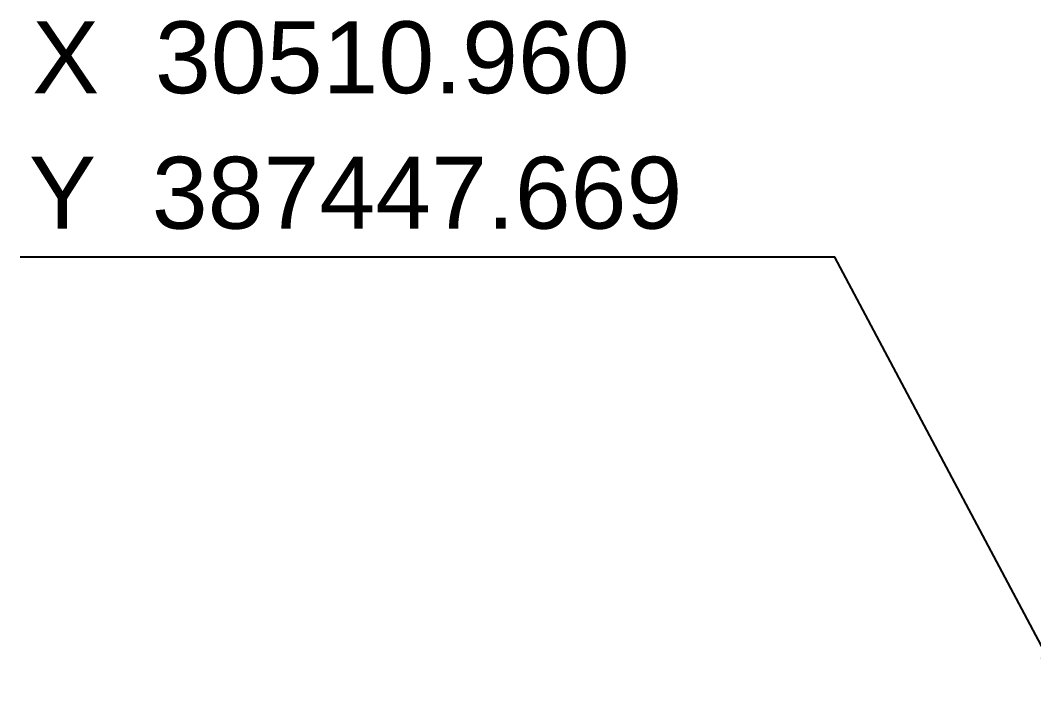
# Model space of a CAD drawing. Header units: metres. Extents: x 30438 to 30782, y 387448 to 387694.
# Drawn here: x 30438.2 to 30508.7, y 387447.7 to 387494.4 of the extents above; entities that cross this region are included whole.
import ezdxf
from ezdxf import colors
from ezdxf.entities.mleader import LeaderData, LeaderLine
from ezdxf.math import Vec2, Vec3

# ---------------------------------------------------------------- set-up
doc = ezdxf.new("R2010")
doc.units = ezdxf.units.M
doc.layers.add('X-XX_dim_CRD', color=7, linetype='Continuous', lineweight=18)
doc.styles.add('NLCS-ISO-A', font='arial.ttf')

msp = doc.modelspace()

# ---------------------------------------------------------------- linework, layer by layer
at = {"layer": 'X-XX_dim_CRD', "lineweight": -2, "transparency": 16777216, "flags": 128}
msp.add_lwpolyline([(30510.96, 387447.669), (30494.862, 387477.977), (30438.203, 387477.977)], dxfattribs=at)

# ---------------------------------------------------------------- texts
at = {"layer": 'X-XX_dim_CRD', "lineweight": -2, "style": 'NLCS-ISO-A'}
for s, p in [('X  30510.960', (30439.033, 387489.371)), ('Y  387447.669', (30438.813, 387479.948))]:
    msp.add_text(s, height=5, dxfattribs=at).set_placement(p)

# ---------------------------------------------------------------- leaders
at = {"layer": 'X-XX_dim_CRD', "transparency": 16777216}
ml = msp.add_multileader_mtext('Standard', dxfattribs=at)
ml.set_content('', color=256, style='NLCS-ISO-A')
ml.set_leader_properties(color=256, linetype='ByLayer', lineweight=-1)
ml.build(insert=Vec2(0, 0))
ml.multileader.update_dxf_attribs({"text_left_attachment_type": 5, "text_right_attachment_type": 5, "text_top_attachment_type": 10, "text_bottom_attachment_type": 10, "dogleg_length": 1, "arrow_head_size": 3, "scale": 0.001})
ctx = ml.context
ctx.base_point, ctx.scale, ctx.char_height, ctx.arrow_head_size, ctx.plane_origin = Vec3(30488.862, 387477.977), 0.001, 5, 3, Vec3(30539.262, 387454.266)
ctx.left_attachment, ctx.right_attachment, ctx.top_attachment, ctx.bottom_attachment = 5, 5, 10, 10
notes = []
notes.append((ctx, [(0, (1, 1, 0), (30494.862, 387477.977), (-1, 0), 2, [(0, [(30510.96, 387447.669)], 0, [])])]))
ctx.mtext.insert, ctx.mtext.flow_direction = Vec3(30490.862, 387482.977), 5
for ctx, leaders in notes:
    for number, flags, end, landing, length, lines in leaders:
        leader = LeaderData()
        leader.index, (leader.has_last_leader_line, leader.has_dogleg_vector, leader.attachment_direction) = number, flags
        leader.last_leader_point, leader.dogleg_vector, leader.dogleg_length = Vec3(end), Vec3(landing), length
        for number, points, colour, breaks in lines:
            line = LeaderLine()
            line.index, line.vertices, line.color, line.breaks = number, Vec3.list(points), colors.encode_raw_color(colour), breaks
            leader.lines.append(line)
        ctx.leaders.append(leader)

doc.saveas('drawing.dxf')
